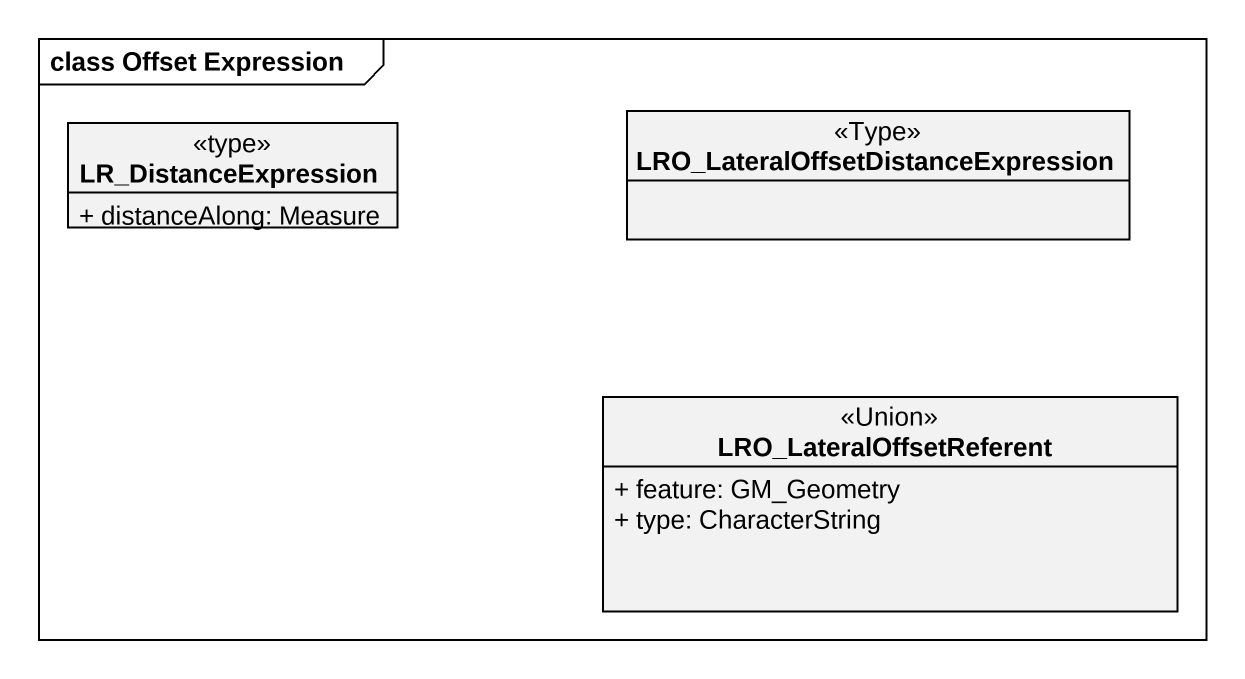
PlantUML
@startuml
mainframe class Offset Expression
hide circle
hide empty members
skinparam classAttributeIconSize 0
class LR_DistanceExpression <<type>> {
  + distanceAlong: Measure
}
class "LRO_LateralOffsetDistanceExpression" as LRO_LateralOffsetDistanceExp <<Type>>
class LRO_LateralOffsetReferent <<Union>> {
  + feature: GM_Geometry
  + type: CharacterString
}
@enduml
